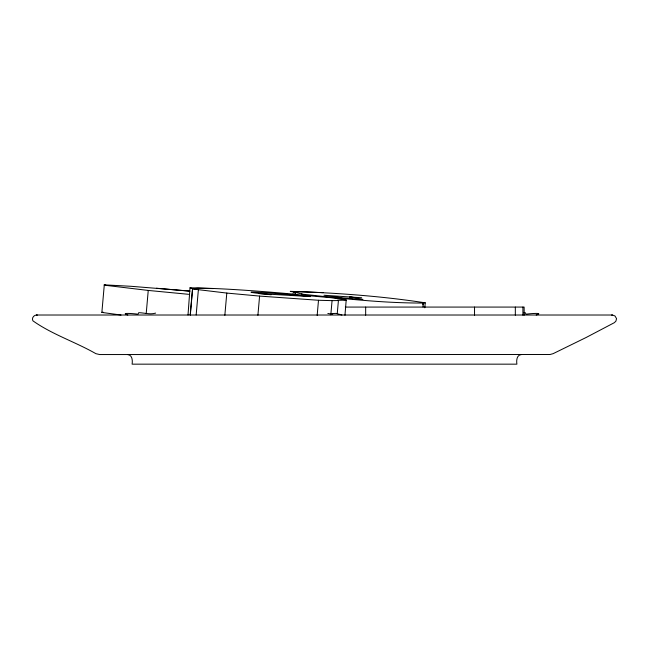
<?xml version="1.0" encoding="UTF-8"?>
<svg xmlns="http://www.w3.org/2000/svg" width="649" height="649" viewBox="0 0 649 649"><rect width="100%" height="100%" fill="white"/><g stroke="black" fill="none" stroke-linecap="round" stroke-linejoin="round"><path stroke-width="0.97" d="M121.022 315.033L101.869 312.429L104.27 285.171L105.373 285.227L104.124 284.838L131.195 286.306L189.759 291.052M146.203 313.654L148.248 290.436L104.27 285.171M344.96 315.268L346.201 300.025L331.168 297.713L292.439 294.297L296.066 294.346C260.93 291.247 224.838 288.318 190.011 287.815L188.007 315.033M190.198 314.96L192.51 288.716L197.88 288.197L213.424 288.586M190.327 314.895L192.631 288.651L190.011 287.815M196.168 314.919L198.383 289.681L192.51 288.716M224.846 315.276L226.793 293.072L198.383 289.681M257.904 315.268L259.592 296.09L226.793 293.072M295.254 294.33L295.425 292.35L290.265 291.36C335.273 292.796 380.89 296.017 425.249 302.832L424.819 307.796M317.166 315.414L318.497 300.268L332.061 300.641L330.82 314.773M337.253 313.662L338.413 300.544L337.504 300.325L346.29 300.122M349.9 298.67L350.071 296.682L362.929 299.424L343.24 297.94L323.956 295.238L361.655 297.753M350.046 298.702L350.217 296.715M422.783 304.852L422.961 302.872L425.249 302.832M423.026 307.001L423.375 303.034L422.961 302.872M155.63 313.11C150.268 314.838 144.435 312.842 138.732 312.664L138.002 314.213C135.463 313.751 118.978 312.315 127.796 315M536.22 315C545.038 312.315 528.554 313.751 526.014 314.213L525.284 312.664L523.759 312.786M521.423 354.549C516.669 354.833 516.304 360.593 516.896 364.162L132.104 364.162C132.696 360.593 132.331 354.833 127.577 354.549M36.531 315.016C33.748 315.073 31.42 318.27 32.904 320.817C51.912 334.365 75.625 342.039 95.874 353.664L99.662 354.549L549.987 354.516L553.126 353.664L586.161 337.48L614.254 322.723L615.877 321.206L616.55 318.643L614.984 315.974L612.469 315.016L36.531 315.016L37.439 315.057M611.561 315.057L612.469 315.016M423.375 303.034C382.269 303.205 341.95 298.426 301.469 294.078L302.142 294.062L295.425 292.35M194.635 289.178L196.241 289.162L192.631 288.651M338.413 300.544L332.061 300.641M345.317 307.074L524.141 307.074L524.141 315.187M102.98 312.096L101.869 312.429M323.243 292.658L301.371 291.766L293.664 292.026L294.792 292.123M318.497 300.268L259.592 296.09M259.032 293.599L310.344 296.585C295.482 294.557 213.959 288.781 271.177 294.768M188.608 294.313L148.248 290.436M189.881 291.19L156.45 288.229M327.834 313.443L332.677 314.359L331.663 313.589L336.036 313.386L341.934 315M522.907 307.074L522.907 315.187M515.33 307.074L515.33 315.187M474.533 307.074L474.533 315.187M365.663 307.074L365.663 315.187"/></g></svg>
